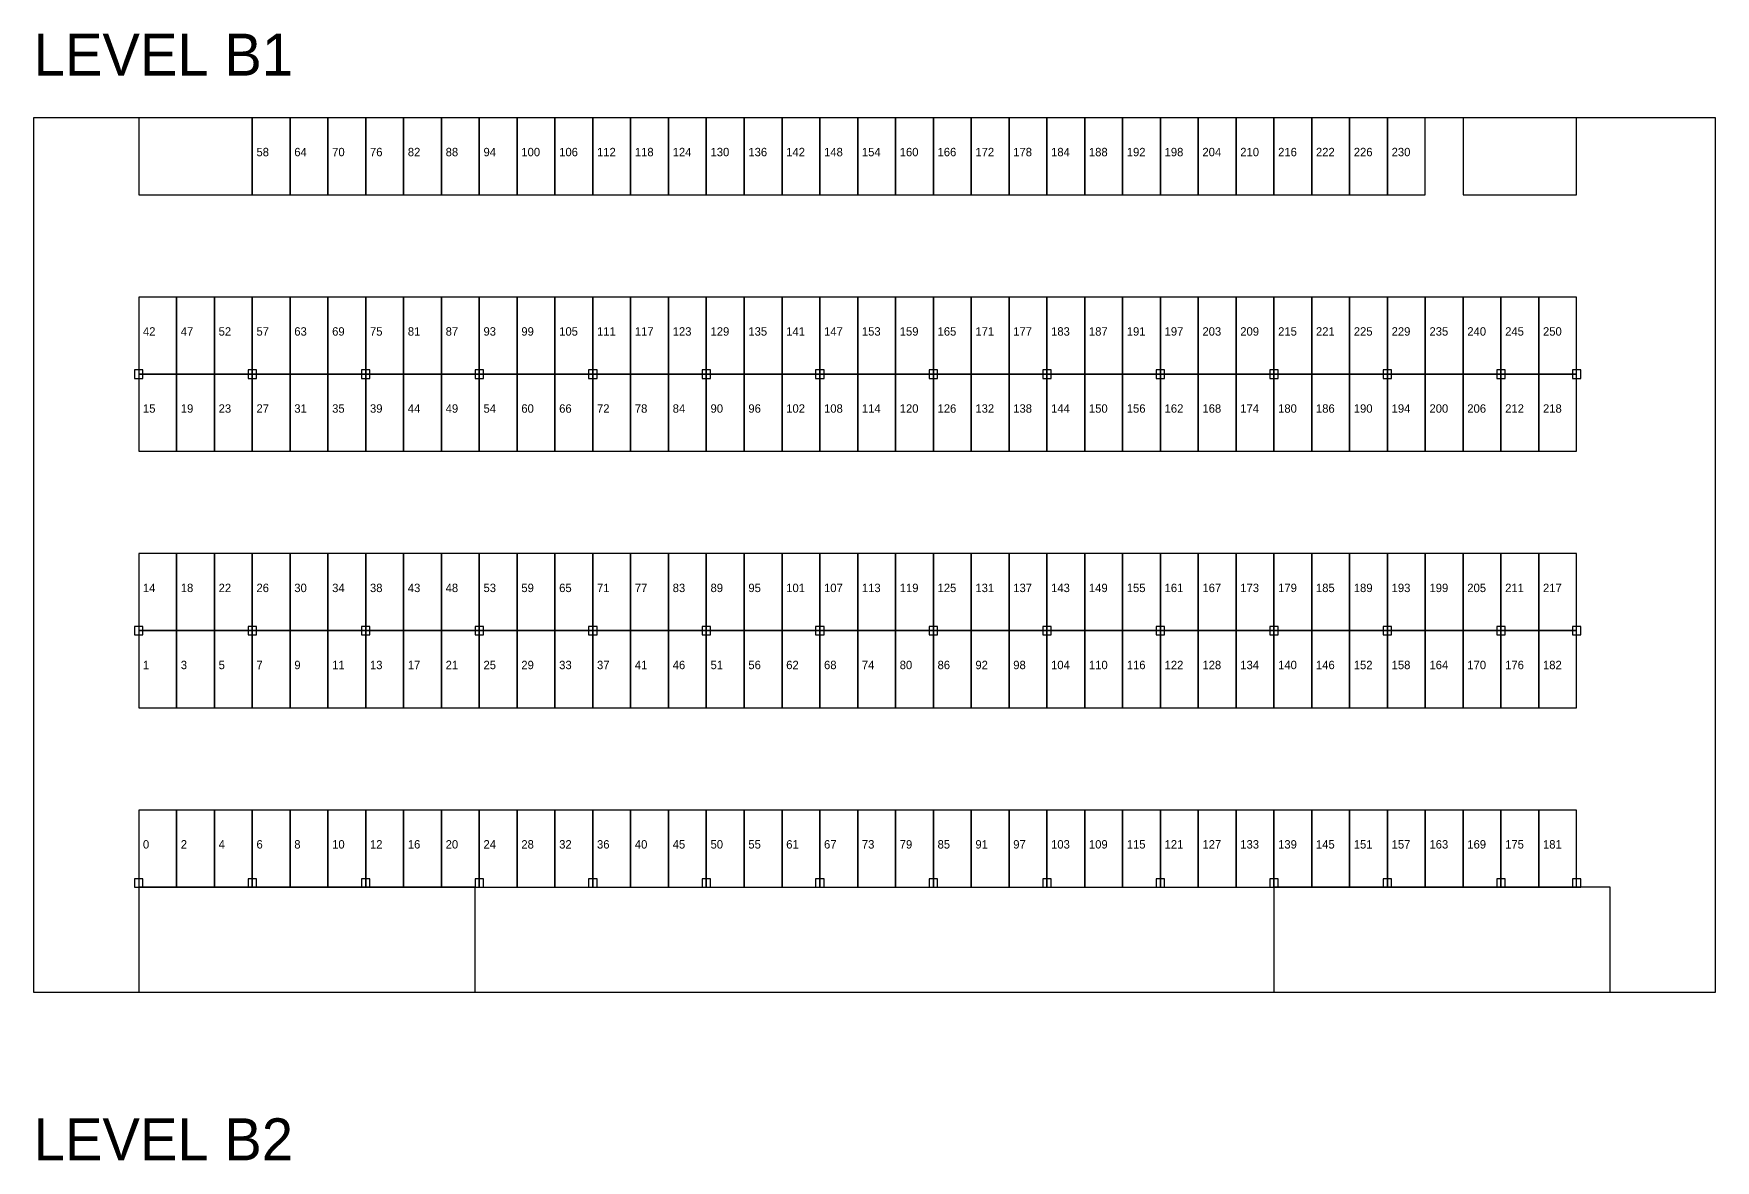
# Model space of a CAD drawing. Header units: metres. Extents: x 0 to 120, y -162 to 61.
# Drawn here: x 0 to 120, y -19.5 to 60.9 of the extents above; entities that cross this region are included whole.
import ezdxf

# ---------------------------------------------------------------- set-up
doc = ezdxf.new("R2010")
doc.units = ezdxf.units.M

msp = doc.modelspace()

# ---------------------------------------------------------------- linework, layer by layer
at = {"layer": 'COLUMNS'}
for p, q in [((7.8, 36.9), (7.2, 36.9)), ((7.2, 36.9), (7.2, 36.3)), ((7.2, 36.3), (7.8, 36.3)), ((7.8, 36.3), (7.8, 36.9)), ((15.9, 36.9), (15.3, 36.9)), ((15.3, 36.9), (15.3, 36.3)), ((15.3, 36.3), (15.9, 36.3)), ((15.9, 36.3), (15.9, 36.9)), ((24, 36.9), (23.4, 36.9)), ((23.4, 36.9), (23.4, 36.3)), ((23.4, 36.3), (24, 36.3)), ((24, 36.3), (24, 36.9)), ((32.1, 36.9), (31.5, 36.9)), ((31.5, 36.9), (31.5, 36.3)), ((31.5, 36.3), (32.1, 36.3)), ((32.1, 36.3), (32.1, 36.9)), ((40.2, 36.9), (39.6, 36.9)), ((39.6, 36.9), (39.6, 36.3)), ((39.6, 36.3), (40.2, 36.3)), ((40.2, 36.3), (40.2, 36.9)), ((48.3, 36.9), (47.7, 36.9)), ((47.7, 36.9), (47.7, 36.3)), ((47.7, 36.3), (48.3, 36.3)), ((48.3, 36.3), (48.3, 36.9)), ((56.4, 36.9), (55.8, 36.9)), ((55.8, 36.9), (55.8, 36.3)), ((55.8, 36.3), (56.4, 36.3)), ((56.4, 36.3), (56.4, 36.9)), ((64.5, 36.9), (63.9, 36.9)), ((63.9, 36.9), (63.9, 36.3)), ((63.9, 36.3), (64.5, 36.3)), ((64.5, 36.3), (64.5, 36.9)), ((72.6, 36.9), (72, 36.9)), ((72, 36.9), (72, 36.3)), ((72, 36.3), (72.6, 36.3)), ((72.6, 36.3), (72.6, 36.9)), ((80.7, 36.9), (80.1, 36.9)), ((80.1, 36.9), (80.1, 36.3)), ((80.1, 36.3), (80.7, 36.3)), ((80.7, 36.3), (80.7, 36.9)), ((88.8, 36.9), (88.2, 36.9)), ((88.2, 36.9), (88.2, 36.3)), ((88.2, 36.3), (88.8, 36.3)), ((88.8, 36.3), (88.8, 36.9)), ((96.9, 36.9), (96.3, 36.9)), ((96.3, 36.9), (96.3, 36.3)), ((96.3, 36.3), (96.9, 36.3)), ((96.9, 36.3), (96.9, 36.9)), ((105, 36.9), (104.4, 36.9)), ((104.4, 36.9), (104.4, 36.3)), ((104.4, 36.3), (105, 36.3)), ((105, 36.3), (105, 36.9)), ((110.4, 36.9), (109.8, 36.9)), ((109.8, 36.9), (109.8, 36.3)), ((109.8, 36.3), (110.4, 36.3)), ((110.4, 36.3), (110.4, 36.9)), ((7.8, 18.6), (7.2, 18.6)), ((7.2, 18.6), (7.2, 18)), ((7.2, 18), (7.8, 18)), ((7.8, 18), (7.8, 18.6)), ((15.9, 18.6), (15.3, 18.6)), ((15.3, 18.6), (15.3, 18)), ((15.3, 18), (15.9, 18)), ((15.9, 18), (15.9, 18.6)), ((24, 18.6), (23.4, 18.6)), ((23.4, 18.6), (23.4, 18)), ((23.4, 18), (24, 18)), ((24, 18), (24, 18.6)), ((32.1, 18.6), (31.5, 18.6)), ((31.5, 18.6), (31.5, 18)), ((31.5, 18), (32.1, 18)), ((32.1, 18), (32.1, 18.6)), ((40.2, 18.6), (39.6, 18.6)), ((39.6, 18.6), (39.6, 18)), ((39.6, 18), (40.2, 18)), ((40.2, 18), (40.2, 18.6)), ((48.3, 18.6), (47.7, 18.6)), ((47.7, 18.6), (47.7, 18)), ((47.7, 18), (48.3, 18)), ((48.3, 18), (48.3, 18.6)), ((56.4, 18.6), (55.8, 18.6)), ((55.8, 18.6), (55.8, 18)), ((55.8, 18), (56.4, 18)), ((56.4, 18), (56.4, 18.6)), ((64.5, 18.6), (63.9, 18.6)), ((63.9, 18.6), (63.9, 18)), ((63.9, 18), (64.5, 18)), ((64.5, 18), (64.5, 18.6)), ((72.6, 18.6), (72, 18.6)), ((72, 18.6), (72, 18)), ((72, 18), (72.6, 18)), ((72.6, 18), (72.6, 18.6)), ((80.7, 18.6), (80.1, 18.6)), ((80.1, 18.6), (80.1, 18)), ((80.1, 18), (80.7, 18)), ((80.7, 18), (80.7, 18.6)), ((88.8, 18.6), (88.2, 18.6)), ((88.2, 18.6), (88.2, 18)), ((88.2, 18), (88.8, 18)), ((88.8, 18), (88.8, 18.6)), ((96.9, 18.6), (96.3, 18.6)), ((96.3, 18.6), (96.3, 18)), ((96.3, 18), (96.9, 18)), ((96.9, 18), (96.9, 18.6)), ((105, 18.6), (104.4, 18.6)), ((104.4, 18.6), (104.4, 18)), ((104.4, 18), (105, 18)), ((105, 18), (105, 18.6)), ((110.4, 18.6), (109.8, 18.6)), ((109.8, 18.6), (109.8, 18)), ((109.8, 18), (110.4, 18)), ((110.4, 18), (110.4, 18.6)), ((7.8, 0.6), (7.2, 0.6)), ((7.2, 0.6), (7.2, 0)), ((7.2, 0), (7.8, 0)), ((7.8, 0), (7.8, 0.6)), ((15.9, 0.6), (15.3, 0.6)), ((15.3, 0.6), (15.3, 0)), ((15.3, 0), (15.9, 0)), ((15.9, 0), (15.9, 0.6)), ((24, 0.6), (23.4, 0.6)), ((23.4, 0.6), (23.4, 0)), ((23.4, 0), (24, 0)), ((24, 0), (24, 0.6)), ((32.1, 0.6), (31.5, 0.6)), ((31.5, 0.6), (31.5, 0)), ((31.5, 0), (32.1, 0)), ((32.1, 0), (32.1, 0.6)), ((40.2, 0.6), (39.6, 0.6)), ((39.6, 0.6), (39.6, 0)), ((39.6, 0), (40.2, 0)), ((40.2, 0), (40.2, 0.6)), ((48.3, 0.6), (47.7, 0.6)), ((47.7, 0.6), (47.7, 0)), ((47.7, 0), (48.3, 0)), ((48.3, 0), (48.3, 0.6)), ((56.4, 0.6), (55.8, 0.6)), ((55.8, 0.6), (55.8, 0)), ((55.8, 0), (56.4, 0)), ((56.4, 0), (56.4, 0.6)), ((64.5, 0.6), (63.9, 0.6)), ((63.9, 0.6), (63.9, 0)), ((63.9, 0), (64.5, 0)), ((64.5, 0), (64.5, 0.6)), ((72.6, 0.6), (72, 0.6)), ((72, 0.6), (72, 0)), ((72, 0), (72.6, 0)), ((72.6, 0), (72.6, 0.6)), ((80.7, 0.6), (80.1, 0.6)), ((80.1, 0.6), (80.1, 0)), ((80.1, 0), (80.7, 0)), ((80.7, 0), (80.7, 0.6)), ((88.8, 0.6), (88.2, 0.6)), ((88.2, 0.6), (88.2, 0)), ((88.2, 0), (88.8, 0)), ((88.8, 0), (88.8, 0.6)), ((96.9, 0.6), (96.3, 0.6)), ((96.3, 0.6), (96.3, 0)), ((96.3, 0), (96.9, 0)), ((96.9, 0), (96.9, 0.6)), ((105, 0.6), (104.4, 0.6)), ((104.4, 0.6), (104.4, 0)), ((104.4, 0), (105, 0)), ((105, 0), (105, 0.6)), ((110.4, 0.6), (109.8, 0.6)), ((109.8, 0.6), (109.8, 0)), ((109.8, 0), (110.4, 0)), ((110.4, 0), (110.4, 0.6))]:
    msp.add_line(p, q, dxfattribs=at)
at = {"layer": 'CORES'}
for p, q in [((15.6, 54.9), (7.5, 54.9)), ((7.5, 54.9), (7.5, 49.4)), ((15.6, 49.4), (15.6, 54.9)), ((110.1, 54.9), (102, 54.9)), ((102, 54.9), (102, 49.4)), ((110.1, 49.4), (110.1, 54.9)), ((7.5, 49.4), (15.6, 49.4)), ((102, 49.4), (110.1, 49.4))]:
    msp.add_line(p, q, dxfattribs=at)
at = {"layer": 'RAMPS'}
for p, q in [((31.5, 0), (7.5, 0)), ((7.5, 0), (7.5, -7.5)), ((31.5, -7.5), (31.5, 0)), ((112.5, 0), (88.5, 0)), ((88.5, 0), (88.5, -7.5)), ((112.5, -7.5), (112.5, 0)), ((7.5, -7.5), (31.5, -7.5)), ((88.5, -7.5), (112.5, -7.5))]:
    msp.add_line(p, q, dxfattribs=at)
at = {"layer": 'STALLS_ADA'}
for p, q in [((18.3, 54.9), (15.6, 54.9)), ((15.6, 54.9), (15.6, 49.4)), ((18.3, 49.4), (18.3, 54.9)), ((21, 54.9), (18.3, 54.9)), ((18.3, 54.9), (18.3, 49.4)), ((21, 49.4), (21, 54.9)), ((23.7, 54.9), (21, 54.9)), ((21, 54.9), (21, 49.4)), ((23.7, 49.4), (23.7, 54.9)), ((26.4, 54.9), (23.7, 54.9)), ((23.7, 54.9), (23.7, 49.4)), ((26.4, 49.4), (26.4, 54.9)), ((93.9, 54.9), (91.2, 54.9)), ((91.2, 54.9), (91.2, 49.4)), ((93.9, 49.4), (93.9, 54.9)), ((96.6, 54.9), (93.9, 54.9)), ((93.9, 54.9), (93.9, 49.4)), ((96.6, 49.4), (96.6, 54.9)), ((99.3, 54.9), (96.6, 54.9)), ((96.6, 54.9), (96.6, 49.4)), ((99.3, 49.4), (99.3, 54.9)), ((15.6, 49.4), (18.3, 49.4)), ((18.3, 49.4), (21, 49.4)), ((21, 49.4), (23.7, 49.4)), ((23.7, 49.4), (26.4, 49.4)), ((91.2, 49.4), (93.9, 49.4)), ((93.9, 49.4), (96.6, 49.4)), ((96.6, 49.4), (99.3, 49.4)), ((10.2, 42.1), (7.5, 42.1)), ((7.5, 42.1), (7.5, 36.6)), ((10.2, 36.6), (10.2, 42.1)), ((12.9, 42.1), (10.2, 42.1)), ((10.2, 42.1), (10.2, 36.6)), ((12.9, 36.6), (12.9, 42.1)), ((15.6, 42.1), (12.9, 42.1)), ((12.9, 42.1), (12.9, 36.6)), ((15.6, 36.6), (15.6, 42.1)), ((18.3, 42.1), (15.6, 42.1)), ((15.6, 42.1), (15.6, 36.6)), ((18.3, 36.6), (18.3, 42.1)), ((104.7, 42.1), (102, 42.1)), ((102, 42.1), (102, 36.6)), ((104.7, 36.6), (104.7, 42.1)), ((107.4, 42.1), (104.7, 42.1)), ((104.7, 42.1), (104.7, 36.6)), ((107.4, 36.6), (107.4, 42.1)), ((110.1, 42.1), (107.4, 42.1)), ((107.4, 42.1), (107.4, 36.6)), ((110.1, 36.6), (110.1, 42.1)), ((7.5, 36.6), (10.2, 36.6)), ((10.2, 36.6), (12.9, 36.6)), ((12.9, 36.6), (15.6, 36.6)), ((15.6, 36.6), (18.3, 36.6)), ((102, 36.6), (104.7, 36.6)), ((104.7, 36.6), (107.4, 36.6)), ((107.4, 36.6), (110.1, 36.6))]:
    msp.add_line(p, q, dxfattribs=at)
at = {"layer": 'STALLS_STAFF'}
for p, q in [((29.1, 54.9), (26.4, 54.9)), ((26.4, 54.9), (26.4, 49.4)), ((29.1, 49.4), (29.1, 54.9)), ((31.8, 54.9), (29.1, 54.9)), ((29.1, 54.9), (29.1, 49.4)), ((31.8, 49.4), (31.8, 54.9)), ((34.5, 54.9), (31.8, 54.9)), ((31.8, 54.9), (31.8, 49.4)), ((34.5, 49.4), (34.5, 54.9)), ((37.2, 54.9), (34.5, 54.9)), ((34.5, 54.9), (34.5, 49.4)), ((37.2, 49.4), (37.2, 54.9)), ((39.9, 54.9), (37.2, 54.9)), ((37.2, 54.9), (37.2, 49.4)), ((39.9, 49.4), (39.9, 54.9)), ((42.6, 54.9), (39.9, 54.9)), ((39.9, 54.9), (39.9, 49.4)), ((42.6, 49.4), (42.6, 54.9)), ((45.3, 54.9), (42.6, 54.9)), ((42.6, 54.9), (42.6, 49.4)), ((45.3, 49.4), (45.3, 54.9)), ((48, 54.9), (45.3, 54.9)), ((45.3, 54.9), (45.3, 49.4)), ((48, 49.4), (48, 54.9)), ((50.7, 54.9), (48, 54.9)), ((48, 54.9), (48, 49.4)), ((50.7, 49.4), (50.7, 54.9)), ((53.4, 54.9), (50.7, 54.9)), ((50.7, 54.9), (50.7, 49.4)), ((53.4, 49.4), (53.4, 54.9)), ((56.1, 54.9), (53.4, 54.9)), ((53.4, 54.9), (53.4, 49.4)), ((56.1, 49.4), (56.1, 54.9)), ((58.8, 54.9), (56.1, 54.9)), ((56.1, 54.9), (56.1, 49.4)), ((58.8, 49.4), (58.8, 54.9)), ((61.5, 54.9), (58.8, 54.9)), ((58.8, 54.9), (58.8, 49.4)), ((61.5, 49.4), (61.5, 54.9)), ((64.2, 54.9), (61.5, 54.9)), ((61.5, 54.9), (61.5, 49.4)), ((64.2, 49.4), (64.2, 54.9)), ((66.9, 54.9), (64.2, 54.9)), ((64.2, 54.9), (64.2, 49.4)), ((66.9, 49.4), (66.9, 54.9)), ((69.6, 54.9), (66.9, 54.9)), ((66.9, 54.9), (66.9, 49.4)), ((69.6, 49.4), (69.6, 54.9)), ((72.3, 54.9), (69.6, 54.9)), ((69.6, 54.9), (69.6, 49.4)), ((72.3, 49.4), (72.3, 54.9)), ((75, 54.9), (72.3, 54.9)), ((72.3, 54.9), (72.3, 49.4)), ((75, 49.4), (75, 54.9)), ((77.7, 54.9), (75, 54.9)), ((75, 54.9), (75, 49.4)), ((77.7, 49.4), (77.7, 54.9)), ((80.4, 54.9), (77.7, 54.9)), ((77.7, 54.9), (77.7, 49.4)), ((80.4, 49.4), (80.4, 54.9)), ((83.1, 54.9), (80.4, 54.9)), ((80.4, 54.9), (80.4, 49.4)), ((83.1, 49.4), (83.1, 54.9)), ((85.8, 54.9), (83.1, 54.9)), ((83.1, 54.9), (83.1, 49.4)), ((85.8, 49.4), (85.8, 54.9)), ((88.5, 54.9), (85.8, 54.9)), ((85.8, 54.9), (85.8, 49.4)), ((88.5, 49.4), (88.5, 54.9)), ((91.2, 54.9), (88.5, 54.9)), ((88.5, 54.9), (88.5, 49.4)), ((91.2, 49.4), (91.2, 54.9)), ((26.4, 49.4), (29.1, 49.4)), ((29.1, 49.4), (31.8, 49.4)), ((31.8, 49.4), (34.5, 49.4)), ((34.5, 49.4), (37.2, 49.4)), ((37.2, 49.4), (39.9, 49.4)), ((39.9, 49.4), (42.6, 49.4)), ((42.6, 49.4), (45.3, 49.4)), ((45.3, 49.4), (48, 49.4)), ((48, 49.4), (50.7, 49.4)), ((50.7, 49.4), (53.4, 49.4)), ((53.4, 49.4), (56.1, 49.4)), ((56.1, 49.4), (58.8, 49.4)), ((58.8, 49.4), (61.5, 49.4)), ((61.5, 49.4), (64.2, 49.4)), ((64.2, 49.4), (66.9, 49.4)), ((66.9, 49.4), (69.6, 49.4)), ((69.6, 49.4), (72.3, 49.4)), ((72.3, 49.4), (75, 49.4)), ((75, 49.4), (77.7, 49.4)), ((77.7, 49.4), (80.4, 49.4)), ((80.4, 49.4), (83.1, 49.4)), ((83.1, 49.4), (85.8, 49.4)), ((85.8, 49.4), (88.5, 49.4)), ((88.5, 49.4), (91.2, 49.4)), ((21, 42.1), (18.3, 42.1)), ((18.3, 42.1), (18.3, 36.6)), ((21, 36.6), (21, 42.1)), ((23.7, 42.1), (21, 42.1)), ((21, 42.1), (21, 36.6)), ((23.7, 36.6), (23.7, 42.1)), ((26.4, 42.1), (23.7, 42.1)), ((23.7, 42.1), (23.7, 36.6)), ((26.4, 36.6), (26.4, 42.1)), ((29.1, 42.1), (26.4, 42.1)), ((26.4, 42.1), (26.4, 36.6)), ((29.1, 36.6), (29.1, 42.1)), ((31.8, 42.1), (29.1, 42.1)), ((29.1, 42.1), (29.1, 36.6)), ((31.8, 36.6), (31.8, 42.1)), ((34.5, 42.1), (31.8, 42.1)), ((31.8, 42.1), (31.8, 36.6)), ((34.5, 36.6), (34.5, 42.1)), ((37.2, 42.1), (34.5, 42.1)), ((34.5, 42.1), (34.5, 36.6)), ((37.2, 36.6), (37.2, 42.1)), ((39.9, 42.1), (37.2, 42.1)), ((37.2, 42.1), (37.2, 36.6)), ((39.9, 36.6), (39.9, 42.1)), ((42.6, 42.1), (39.9, 42.1)), ((39.9, 42.1), (39.9, 36.6)), ((42.6, 36.6), (42.6, 42.1)), ((45.3, 42.1), (42.6, 42.1)), ((42.6, 42.1), (42.6, 36.6)), ((45.3, 36.6), (45.3, 42.1)), ((48, 42.1), (45.3, 42.1)), ((45.3, 42.1), (45.3, 36.6)), ((48, 36.6), (48, 42.1)), ((50.7, 42.1), (48, 42.1)), ((48, 42.1), (48, 36.6)), ((50.7, 36.6), (50.7, 42.1)), ((53.4, 42.1), (50.7, 42.1)), ((50.7, 42.1), (50.7, 36.6)), ((53.4, 36.6), (53.4, 42.1)), ((56.1, 42.1), (53.4, 42.1)), ((53.4, 42.1), (53.4, 36.6)), ((56.1, 36.6), (56.1, 42.1)), ((58.8, 42.1), (56.1, 42.1)), ((56.1, 42.1), (56.1, 36.6)), ((58.8, 36.6), (58.8, 42.1)), ((61.5, 42.1), (58.8, 42.1)), ((58.8, 42.1), (58.8, 36.6)), ((61.5, 36.6), (61.5, 42.1)), ((64.2, 42.1), (61.5, 42.1)), ((61.5, 42.1), (61.5, 36.6)), ((64.2, 36.6), (64.2, 42.1)), ((66.9, 42.1), (64.2, 42.1)), ((64.2, 42.1), (64.2, 36.6)), ((66.9, 36.6), (66.9, 42.1)), ((69.6, 42.1), (66.9, 42.1)), ((66.9, 42.1), (66.9, 36.6)), ((69.6, 36.6), (69.6, 42.1)), ((72.3, 42.1), (69.6, 42.1)), ((69.6, 42.1), (69.6, 36.6)), ((72.3, 36.6), (72.3, 42.1)), ((75, 42.1), (72.3, 42.1)), ((72.3, 42.1), (72.3, 36.6)), ((75, 36.6), (75, 42.1)), ((77.7, 42.1), (75, 42.1)), ((75, 42.1), (75, 36.6)), ((77.7, 36.6), (77.7, 42.1)), ((80.4, 42.1), (77.7, 42.1)), ((77.7, 42.1), (77.7, 36.6)), ((80.4, 36.6), (80.4, 42.1)), ((83.1, 42.1), (80.4, 42.1)), ((80.4, 42.1), (80.4, 36.6)), ((83.1, 36.6), (83.1, 42.1)), ((85.8, 42.1), (83.1, 42.1)), ((83.1, 42.1), (83.1, 36.6)), ((85.8, 36.6), (85.8, 42.1)), ((88.5, 42.1), (85.8, 42.1)), ((85.8, 42.1), (85.8, 36.6)), ((88.5, 36.6), (88.5, 42.1)), ((91.2, 42.1), (88.5, 42.1)), ((88.5, 42.1), (88.5, 36.6)), ((91.2, 36.6), (91.2, 42.1)), ((93.9, 42.1), (91.2, 42.1)), ((91.2, 42.1), (91.2, 36.6)), ((93.9, 36.6), (93.9, 42.1)), ((96.6, 42.1), (93.9, 42.1)), ((93.9, 42.1), (93.9, 36.6)), ((96.6, 36.6), (96.6, 42.1)), ((99.3, 42.1), (96.6, 42.1)), ((96.6, 42.1), (96.6, 36.6)), ((99.3, 36.6), (99.3, 42.1)), ((102, 42.1), (99.3, 42.1)), ((99.3, 42.1), (99.3, 36.6)), ((102, 36.6), (102, 42.1)), ((18.3, 36.6), (21, 36.6)), ((21, 36.6), (23.7, 36.6)), ((23.7, 36.6), (26.4, 36.6)), ((29.1, 36.6), (26.4, 36.6)), ((26.4, 36.6), (26.4, 31.1)), ((26.4, 36.6), (29.1, 36.6)), ((29.1, 31.1), (29.1, 36.6)), ((31.8, 36.6), (29.1, 36.6)), ((29.1, 36.6), (29.1, 31.1)), ((29.1, 36.6), (31.8, 36.6)), ((31.8, 31.1), (31.8, 36.6)), ((34.5, 36.6), (31.8, 36.6)), ((31.8, 36.6), (31.8, 31.1)), ((31.8, 36.6), (34.5, 36.6)), ((34.5, 31.1), (34.5, 36.6)), ((37.2, 36.6), (34.5, 36.6)), ((34.5, 36.6), (34.5, 31.1)), ((34.5, 36.6), (37.2, 36.6)), ((37.2, 31.1), (37.2, 36.6)), ((39.9, 36.6), (37.2, 36.6)), ((37.2, 36.6), (37.2, 31.1)), ((37.2, 36.6), (39.9, 36.6)), ((39.9, 31.1), (39.9, 36.6)), ((42.6, 36.6), (39.9, 36.6)), ((39.9, 36.6), (39.9, 31.1)), ((39.9, 36.6), (42.6, 36.6)), ((42.6, 31.1), (42.6, 36.6)), ((45.3, 36.6), (42.6, 36.6)), ((42.6, 36.6), (42.6, 31.1)), ((42.6, 36.6), (45.3, 36.6)), ((45.3, 31.1), (45.3, 36.6)), ((48, 36.6), (45.3, 36.6)), ((45.3, 36.6), (45.3, 31.1)), ((45.3, 36.6), (48, 36.6)), ((48, 31.1), (48, 36.6)), ((50.7, 36.6), (48, 36.6)), ((48, 36.6), (48, 31.1)), ((48, 36.6), (50.7, 36.6)), ((50.7, 31.1), (50.7, 36.6)), ((53.4, 36.6), (50.7, 36.6)), ((50.7, 36.6), (50.7, 31.1)), ((50.7, 36.6), (53.4, 36.6)), ((53.4, 31.1), (53.4, 36.6)), ((56.1, 36.6), (53.4, 36.6)), ((53.4, 36.6), (53.4, 31.1)), ((53.4, 36.6), (56.1, 36.6)), ((56.1, 31.1), (56.1, 36.6)), ((58.8, 36.6), (56.1, 36.6)), ((56.1, 36.6), (56.1, 31.1)), ((56.1, 36.6), (58.8, 36.6)), ((58.8, 31.1), (58.8, 36.6)), ((61.5, 36.6), (58.8, 36.6)), ((58.8, 36.6), (58.8, 31.1)), ((58.8, 36.6), (61.5, 36.6)), ((61.5, 31.1), (61.5, 36.6)), ((64.2, 36.6), (61.5, 36.6)), ((61.5, 36.6), (61.5, 31.1)), ((61.5, 36.6), (64.2, 36.6)), ((64.2, 31.1), (64.2, 36.6)), ((66.9, 36.6), (64.2, 36.6)), ((64.2, 36.6), (64.2, 31.1)), ((64.2, 36.6), (66.9, 36.6)), ((66.9, 31.1), (66.9, 36.6)), ((69.6, 36.6), (66.9, 36.6)), ((66.9, 36.6), (66.9, 31.1)), ((66.9, 36.6), (69.6, 36.6)), ((69.6, 31.1), (69.6, 36.6)), ((72.3, 36.6), (69.6, 36.6)), ((69.6, 36.6), (69.6, 31.1)), ((69.6, 36.6), (72.3, 36.6)), ((72.3, 31.1), (72.3, 36.6)), ((75, 36.6), (72.3, 36.6)), ((72.3, 36.6), (72.3, 31.1)), ((72.3, 36.6), (75, 36.6)), ((75, 31.1), (75, 36.6)), ((77.7, 36.6), (75, 36.6)), ((75, 36.6), (75, 31.1)), ((75, 36.6), (77.7, 36.6)), ((77.7, 31.1), (77.7, 36.6)), ((80.4, 36.6), (77.7, 36.6)), ((77.7, 36.6), (77.7, 31.1)), ((77.7, 36.6), (80.4, 36.6)), ((80.4, 31.1), (80.4, 36.6)), ((83.1, 36.6), (80.4, 36.6)), ((80.4, 36.6), (80.4, 31.1)), ((80.4, 36.6), (83.1, 36.6)), ((83.1, 31.1), (83.1, 36.6)), ((85.8, 36.6), (83.1, 36.6)), ((83.1, 36.6), (83.1, 31.1)), ((83.1, 36.6), (85.8, 36.6)), ((85.8, 31.1), (85.8, 36.6)), ((88.5, 36.6), (85.8, 36.6)), ((85.8, 36.6), (85.8, 31.1)), ((85.8, 36.6), (88.5, 36.6)), ((88.5, 31.1), (88.5, 36.6)), ((91.2, 36.6), (88.5, 36.6)), ((88.5, 36.6), (88.5, 31.1)), ((88.5, 36.6), (91.2, 36.6)), ((91.2, 31.1), (91.2, 36.6)), ((93.9, 36.6), (91.2, 36.6)), ((91.2, 36.6), (91.2, 31.1)), ((91.2, 36.6), (93.9, 36.6)), ((93.9, 31.1), (93.9, 36.6)), ((96.6, 36.6), (93.9, 36.6)), ((93.9, 36.6), (93.9, 31.1)), ((93.9, 36.6), (96.6, 36.6)), ((96.6, 31.1), (96.6, 36.6)), ((99.3, 36.6), (96.6, 36.6)), ((96.6, 36.6), (96.6, 31.1)), ((96.6, 36.6), (99.3, 36.6)), ((99.3, 31.1), (99.3, 36.6)), ((102, 36.6), (99.3, 36.6)), ((99.3, 36.6), (99.3, 31.1)), ((99.3, 36.6), (102, 36.6)), ((102, 31.1), (102, 36.6)), ((104.7, 36.6), (102, 36.6)), ((102, 36.6), (102, 31.1)), ((104.7, 31.1), (104.7, 36.6)), ((107.4, 36.6), (104.7, 36.6)), ((104.7, 36.6), (104.7, 31.1)), ((107.4, 31.1), (107.4, 36.6)), ((110.1, 36.6), (107.4, 36.6)), ((107.4, 36.6), (107.4, 31.1)), ((110.1, 31.1), (110.1, 36.6)), ((26.4, 31.1), (29.1, 31.1)), ((29.1, 31.1), (31.8, 31.1)), ((31.8, 31.1), (34.5, 31.1)), ((34.5, 31.1), (37.2, 31.1)), ((37.2, 31.1), (39.9, 31.1)), ((39.9, 31.1), (42.6, 31.1)), ((42.6, 31.1), (45.3, 31.1)), ((45.3, 31.1), (48, 31.1)), ((48, 31.1), (50.7, 31.1)), ((50.7, 31.1), (53.4, 31.1)), ((53.4, 31.1), (56.1, 31.1)), ((56.1, 31.1), (58.8, 31.1)), ((58.8, 31.1), (61.5, 31.1)), ((61.5, 31.1), (64.2, 31.1)), ((64.2, 31.1), (66.9, 31.1)), ((66.9, 31.1), (69.6, 31.1)), ((69.6, 31.1), (72.3, 31.1)), ((72.3, 31.1), (75, 31.1)), ((75, 31.1), (77.7, 31.1)), ((77.7, 31.1), (80.4, 31.1)), ((80.4, 31.1), (83.1, 31.1)), ((83.1, 31.1), (85.8, 31.1)), ((85.8, 31.1), (88.5, 31.1)), ((88.5, 31.1), (91.2, 31.1)), ((91.2, 31.1), (93.9, 31.1)), ((93.9, 31.1), (96.6, 31.1)), ((96.6, 31.1), (99.3, 31.1)), ((99.3, 31.1), (102, 31.1)), ((102, 31.1), (104.7, 31.1)), ((104.7, 31.1), (107.4, 31.1)), ((107.4, 31.1), (110.1, 31.1)), ((29.1, 23.8), (26.4, 23.8)), ((26.4, 23.8), (26.4, 18.3)), ((29.1, 18.3), (29.1, 23.8)), ((31.8, 23.8), (29.1, 23.8)), ((29.1, 23.8), (29.1, 18.3)), ((31.8, 18.3), (31.8, 23.8)), ((34.5, 23.8), (31.8, 23.8)), ((31.8, 23.8), (31.8, 18.3)), ((34.5, 18.3), (34.5, 23.8)), ((37.2, 23.8), (34.5, 23.8)), ((34.5, 23.8), (34.5, 18.3)), ((37.2, 18.3), (37.2, 23.8)), ((39.9, 23.8), (37.2, 23.8)), ((37.2, 23.8), (37.2, 18.3)), ((39.9, 18.3), (39.9, 23.8)), ((42.6, 23.8), (39.9, 23.8)), ((39.9, 23.8), (39.9, 18.3)), ((42.6, 18.3), (42.6, 23.8)), ((45.3, 23.8), (42.6, 23.8)), ((42.6, 23.8), (42.6, 18.3)), ((45.3, 18.3), (45.3, 23.8)), ((48, 23.8), (45.3, 23.8)), ((45.3, 23.8), (45.3, 18.3)), ((48, 18.3), (48, 23.8)), ((50.7, 23.8), (48, 23.8)), ((48, 23.8), (48, 18.3)), ((50.7, 18.3), (50.7, 23.8)), ((53.4, 23.8), (50.7, 23.8)), ((50.7, 23.8), (50.7, 18.3)), ((53.4, 18.3), (53.4, 23.8)), ((56.1, 23.8), (53.4, 23.8)), ((53.4, 23.8), (53.4, 18.3)), ((56.1, 18.3), (56.1, 23.8)), ((58.8, 23.8), (56.1, 23.8)), ((56.1, 23.8), (56.1, 18.3)), ((58.8, 18.3), (58.8, 23.8)), ((61.5, 23.8), (58.8, 23.8)), ((58.8, 23.8), (58.8, 18.3)), ((61.5, 18.3), (61.5, 23.8)), ((64.2, 23.8), (61.5, 23.8)), ((61.5, 23.8), (61.5, 18.3)), ((64.2, 18.3), (64.2, 23.8)), ((66.9, 23.8), (64.2, 23.8)), ((64.2, 23.8), (64.2, 18.3)), ((66.9, 18.3), (66.9, 23.8)), ((69.6, 23.8), (66.9, 23.8)), ((66.9, 23.8), (66.9, 18.3)), ((69.6, 18.3), (69.6, 23.8)), ((72.3, 23.8), (69.6, 23.8)), ((69.6, 23.8), (69.6, 18.3)), ((72.3, 18.3), (72.3, 23.8)), ((75, 23.8), (72.3, 23.8)), ((72.3, 23.8), (72.3, 18.3)), ((75, 18.3), (75, 23.8)), ((77.7, 23.8), (75, 23.8)), ((75, 23.8), (75, 18.3)), ((77.7, 18.3), (77.7, 23.8)), ((80.4, 23.8), (77.7, 23.8)), ((77.7, 23.8), (77.7, 18.3)), ((80.4, 18.3), (80.4, 23.8)), ((83.1, 23.8), (80.4, 23.8)), ((80.4, 23.8), (80.4, 18.3)), ((83.1, 18.3), (83.1, 23.8)), ((85.8, 23.8), (83.1, 23.8)), ((83.1, 23.8), (83.1, 18.3)), ((85.8, 18.3), (85.8, 23.8)), ((88.5, 23.8), (85.8, 23.8)), ((85.8, 23.8), (85.8, 18.3)), ((88.5, 18.3), (88.5, 23.8)), ((91.2, 23.8), (88.5, 23.8)), ((88.5, 23.8), (88.5, 18.3)), ((91.2, 18.3), (91.2, 23.8)), ((93.9, 23.8), (91.2, 23.8)), ((91.2, 23.8), (91.2, 18.3)), ((93.9, 18.3), (93.9, 23.8)), ((96.6, 23.8), (93.9, 23.8)), ((93.9, 23.8), (93.9, 18.3)), ((96.6, 18.3), (96.6, 23.8)), ((99.3, 23.8), (96.6, 23.8)), ((96.6, 23.8), (96.6, 18.3)), ((99.3, 18.3), (99.3, 23.8)), ((102, 23.8), (99.3, 23.8)), ((99.3, 23.8), (99.3, 18.3)), ((102, 18.3), (102, 23.8)), ((104.7, 23.8), (102, 23.8)), ((102, 23.8), (102, 18.3)), ((104.7, 18.3), (104.7, 23.8)), ((107.4, 23.8), (104.7, 23.8)), ((104.7, 23.8), (104.7, 18.3)), ((107.4, 18.3), (107.4, 23.8)), ((110.1, 23.8), (107.4, 23.8)), ((107.4, 23.8), (107.4, 18.3)), ((110.1, 18.3), (110.1, 23.8)), ((26.4, 18.3), (29.1, 18.3)), ((29.1, 18.3), (31.8, 18.3)), ((31.8, 18.3), (34.5, 18.3)), ((34.5, 18.3), (37.2, 18.3)), ((37.2, 18.3), (39.9, 18.3)), ((39.9, 18.3), (42.6, 18.3)), ((45.3, 18.3), (42.6, 18.3)), ((42.6, 18.3), (42.6, 12.8)), ((42.6, 18.3), (45.3, 18.3)), ((45.3, 12.8), (45.3, 18.3)), ((48, 18.3), (45.3, 18.3)), ((45.3, 18.3), (45.3, 12.8)), ((45.3, 18.3), (48, 18.3)), ((48, 12.8), (48, 18.3)), ((50.7, 18.3), (48, 18.3)), ((48, 18.3), (48, 12.8)), ((48, 18.3), (50.7, 18.3)), ((50.7, 12.8), (50.7, 18.3)), ((53.4, 18.3), (50.7, 18.3)), ((50.7, 18.3), (50.7, 12.8)), ((50.7, 18.3), (53.4, 18.3)), ((53.4, 12.8), (53.4, 18.3)), ((56.1, 18.3), (53.4, 18.3)), ((53.4, 18.3), (53.4, 12.8)), ((53.4, 18.3), (56.1, 18.3)), ((56.1, 12.8), (56.1, 18.3)), ((58.8, 18.3), (56.1, 18.3)), ((56.1, 18.3), (56.1, 12.8)), ((56.1, 18.3), (58.8, 18.3)), ((58.8, 12.8), (58.8, 18.3)), ((61.5, 18.3), (58.8, 18.3)), ((58.8, 18.3), (58.8, 12.8)), ((58.8, 18.3), (61.5, 18.3)), ((61.5, 12.8), (61.5, 18.3)), ((64.2, 18.3), (61.5, 18.3)), ((61.5, 18.3), (61.5, 12.8)), ((61.5, 18.3), (64.2, 18.3)), ((64.2, 12.8), (64.2, 18.3)), ((66.9, 18.3), (64.2, 18.3)), ((64.2, 18.3), (64.2, 12.8)), ((64.2, 18.3), (66.9, 18.3)), ((66.9, 12.8), (66.9, 18.3)), ((69.6, 18.3), (66.9, 18.3)), ((66.9, 18.3), (66.9, 12.8)), ((66.9, 18.3), (69.6, 18.3)), ((69.6, 12.8), (69.6, 18.3)), ((72.3, 18.3), (69.6, 18.3)), ((69.6, 18.3), (69.6, 12.8)), ((69.6, 18.3), (72.3, 18.3)), ((72.3, 12.8), (72.3, 18.3)), ((75, 18.3), (72.3, 18.3)), ((72.3, 18.3), (72.3, 12.8)), ((72.3, 18.3), (75, 18.3)), ((75, 12.8), (75, 18.3)), ((77.7, 18.3), (75, 18.3)), ((75, 18.3), (75, 12.8)), ((75, 18.3), (77.7, 18.3)), ((77.7, 12.8), (77.7, 18.3)), ((80.4, 18.3), (77.7, 18.3)), ((77.7, 18.3), (77.7, 12.8)), ((77.7, 18.3), (80.4, 18.3)), ((80.4, 12.8), (80.4, 18.3)), ((83.1, 18.3), (80.4, 18.3)), ((80.4, 18.3), (80.4, 12.8)), ((80.4, 18.3), (83.1, 18.3)), ((83.1, 12.8), (83.1, 18.3)), ((85.8, 18.3), (83.1, 18.3)), ((83.1, 18.3), (83.1, 12.8)), ((83.1, 18.3), (85.8, 18.3)), ((85.8, 12.8), (85.8, 18.3)), ((88.5, 18.3), (85.8, 18.3)), ((85.8, 18.3), (85.8, 12.8)), ((85.8, 18.3), (88.5, 18.3)), ((88.5, 12.8), (88.5, 18.3)), ((91.2, 18.3), (88.5, 18.3)), ((88.5, 18.3), (88.5, 12.8)), ((88.5, 18.3), (91.2, 18.3)), ((91.2, 12.8), (91.2, 18.3)), ((93.9, 18.3), (91.2, 18.3)), ((91.2, 18.3), (91.2, 12.8)), ((91.2, 18.3), (93.9, 18.3)), ((93.9, 12.8), (93.9, 18.3)), ((96.6, 18.3), (93.9, 18.3)), ((93.9, 18.3), (93.9, 12.8)), ((93.9, 18.3), (96.6, 18.3)), ((96.6, 12.8), (96.6, 18.3)), ((99.3, 18.3), (96.6, 18.3)), ((96.6, 18.3), (96.6, 12.8)), ((96.6, 18.3), (99.3, 18.3)), ((99.3, 12.8), (99.3, 18.3)), ((102, 18.3), (99.3, 18.3)), ((99.3, 18.3), (99.3, 12.8)), ((99.3, 18.3), (102, 18.3)), ((102, 12.8), (102, 18.3)), ((104.7, 18.3), (102, 18.3)), ((102, 18.3), (102, 12.8)), ((102, 18.3), (104.7, 18.3)), ((104.7, 12.8), (104.7, 18.3)), ((107.4, 18.3), (104.7, 18.3)), ((104.7, 18.3), (104.7, 12.8)), ((104.7, 18.3), (107.4, 18.3)), ((107.4, 12.8), (107.4, 18.3)), ((110.1, 18.3), (107.4, 18.3)), ((107.4, 18.3), (107.4, 12.8)), ((107.4, 18.3), (110.1, 18.3)), ((110.1, 12.8), (110.1, 18.3)), ((42.6, 12.8), (45.3, 12.8)), ((45.3, 12.8), (48, 12.8)), ((48, 12.8), (50.7, 12.8)), ((50.7, 12.8), (53.4, 12.8)), ((53.4, 12.8), (56.1, 12.8)), ((56.1, 12.8), (58.8, 12.8)), ((58.8, 12.8), (61.5, 12.8)), ((61.5, 12.8), (64.2, 12.8)), ((64.2, 12.8), (66.9, 12.8)), ((66.9, 12.8), (69.6, 12.8)), ((69.6, 12.8), (72.3, 12.8)), ((72.3, 12.8), (75, 12.8)), ((75, 12.8), (77.7, 12.8)), ((77.7, 12.8), (80.4, 12.8)), ((80.4, 12.8), (83.1, 12.8)), ((83.1, 12.8), (85.8, 12.8)), ((85.8, 12.8), (88.5, 12.8)), ((88.5, 12.8), (91.2, 12.8)), ((91.2, 12.8), (93.9, 12.8)), ((93.9, 12.8), (96.6, 12.8)), ((96.6, 12.8), (99.3, 12.8)), ((99.3, 12.8), (102, 12.8)), ((102, 12.8), (104.7, 12.8)), ((104.7, 12.8), (107.4, 12.8)), ((107.4, 12.8), (110.1, 12.8)), ((45.3, 5.5), (42.6, 5.5)), ((42.6, 5.5), (42.6, 0)), ((45.3, 0), (45.3, 5.5)), ((48, 5.5), (45.3, 5.5)), ((45.3, 5.5), (45.3, 0)), ((48, 0), (48, 5.5)), ((50.7, 5.5), (48, 5.5)), ((48, 5.5), (48, 0)), ((50.7, 0), (50.7, 5.5)), ((53.4, 5.5), (50.7, 5.5)), ((50.7, 5.5), (50.7, 0)), ((53.4, 0), (53.4, 5.5)), ((56.1, 5.5), (53.4, 5.5)), ((53.4, 5.5), (53.4, 0)), ((56.1, 0), (56.1, 5.5)), ((58.8, 5.5), (56.1, 5.5)), ((56.1, 5.5), (56.1, 0)), ((58.8, 0), (58.8, 5.5)), ((61.5, 5.5), (58.8, 5.5)), ((58.8, 5.5), (58.8, 0)), ((61.5, 0), (61.5, 5.5)), ((64.2, 5.5), (61.5, 5.5)), ((61.5, 5.5), (61.5, 0)), ((64.2, 0), (64.2, 5.5)), ((66.9, 5.5), (64.2, 5.5)), ((64.2, 5.5), (64.2, 0)), ((66.9, 0), (66.9, 5.5)), ((69.6, 5.5), (66.9, 5.5)), ((66.9, 5.5), (66.9, 0)), ((69.6, 0), (69.6, 5.5)), ((72.3, 5.5), (69.6, 5.5)), ((69.6, 5.5), (69.6, 0)), ((72.3, 0), (72.3, 5.5)), ((75, 5.5), (72.3, 5.5)), ((72.3, 5.5), (72.3, 0)), ((75, 0), (75, 5.5)), ((77.7, 5.5), (75, 5.5)), ((75, 5.5), (75, 0)), ((77.7, 0), (77.7, 5.5)), ((80.4, 5.5), (77.7, 5.5)), ((77.7, 5.5), (77.7, 0)), ((80.4, 0), (80.4, 5.5)), ((83.1, 5.5), (80.4, 5.5)), ((80.4, 5.5), (80.4, 0)), ((83.1, 0), (83.1, 5.5)), ((85.8, 5.5), (83.1, 5.5)), ((83.1, 5.5), (83.1, 0)), ((85.8, 0), (85.8, 5.5)), ((88.5, 5.5), (85.8, 5.5)), ((85.8, 5.5), (85.8, 0)), ((88.5, 0), (88.5, 5.5)), ((91.2, 5.5), (88.5, 5.5)), ((88.5, 5.5), (88.5, 0)), ((91.2, 0), (91.2, 5.5)), ((93.9, 5.5), (91.2, 5.5)), ((91.2, 5.5), (91.2, 0)), ((93.9, 0), (93.9, 5.5)), ((96.6, 5.5), (93.9, 5.5)), ((93.9, 5.5), (93.9, 0)), ((96.6, 0), (96.6, 5.5)), ((99.3, 5.5), (96.6, 5.5)), ((96.6, 5.5), (96.6, 0)), ((99.3, 0), (99.3, 5.5)), ((102, 5.5), (99.3, 5.5)), ((99.3, 5.5), (99.3, 0)), ((102, 0), (102, 5.5)), ((104.7, 5.5), (102, 5.5)), ((102, 5.5), (102, 0)), ((104.7, 0), (104.7, 5.5)), ((107.4, 5.5), (104.7, 5.5)), ((104.7, 5.5), (104.7, 0)), ((107.4, 0), (107.4, 5.5)), ((110.1, 5.5), (107.4, 5.5)), ((107.4, 5.5), (107.4, 0)), ((110.1, 0), (110.1, 5.5)), ((42.6, 0), (45.3, 0)), ((45.3, 0), (48, 0)), ((48, 0), (50.7, 0)), ((50.7, 0), (53.4, 0)), ((53.4, 0), (56.1, 0)), ((56.1, 0), (58.8, 0)), ((58.8, 0), (61.5, 0)), ((61.5, 0), (64.2, 0)), ((64.2, 0), (66.9, 0)), ((66.9, 0), (69.6, 0)), ((69.6, 0), (72.3, 0)), ((72.3, 0), (75, 0)), ((75, 0), (77.7, 0)), ((77.7, 0), (80.4, 0)), ((80.4, 0), (83.1, 0)), ((83.1, 0), (85.8, 0)), ((85.8, 0), (88.5, 0)), ((88.5, 0), (91.2, 0)), ((91.2, 0), (93.9, 0)), ((93.9, 0), (96.6, 0)), ((96.6, 0), (99.3, 0)), ((99.3, 0), (102, 0)), ((102, 0), (104.7, 0)), ((104.7, 0), (107.4, 0)), ((107.4, 0), (110.1, 0))]:
    msp.add_line(p, q, dxfattribs=at)
at = {"layer": 'STALLS_VISITOR'}
for p, q in [((10.2, 36.6), (7.5, 36.6)), ((7.5, 36.6), (7.5, 31.1)), ((10.2, 31.1), (10.2, 36.6)), ((12.9, 36.6), (10.2, 36.6)), ((10.2, 36.6), (10.2, 31.1)), ((12.9, 31.1), (12.9, 36.6)), ((15.6, 36.6), (12.9, 36.6)), ((12.9, 36.6), (12.9, 31.1)), ((15.6, 31.1), (15.6, 36.6)), ((18.3, 36.6), (15.6, 36.6)), ((15.6, 36.6), (15.6, 31.1)), ((18.3, 31.1), (18.3, 36.6)), ((21, 36.6), (18.3, 36.6)), ((18.3, 36.6), (18.3, 31.1)), ((21, 31.1), (21, 36.6)), ((23.7, 36.6), (21, 36.6)), ((21, 36.6), (21, 31.1)), ((23.7, 31.1), (23.7, 36.6)), ((26.4, 36.6), (23.7, 36.6)), ((23.7, 36.6), (23.7, 31.1)), ((26.4, 31.1), (26.4, 36.6)), ((7.5, 31.1), (10.2, 31.1)), ((10.2, 31.1), (12.9, 31.1)), ((12.9, 31.1), (15.6, 31.1)), ((15.6, 31.1), (18.3, 31.1)), ((18.3, 31.1), (21, 31.1)), ((21, 31.1), (23.7, 31.1)), ((23.7, 31.1), (26.4, 31.1)), ((10.2, 23.8), (7.5, 23.8)), ((7.5, 23.8), (7.5, 18.3)), ((10.2, 18.3), (10.2, 23.8)), ((12.9, 23.8), (10.2, 23.8)), ((10.2, 23.8), (10.2, 18.3)), ((12.9, 18.3), (12.9, 23.8)), ((15.6, 23.8), (12.9, 23.8)), ((12.9, 23.8), (12.9, 18.3)), ((15.6, 18.3), (15.6, 23.8)), ((18.3, 23.8), (15.6, 23.8)), ((15.6, 23.8), (15.6, 18.3)), ((18.3, 18.3), (18.3, 23.8)), ((21, 23.8), (18.3, 23.8)), ((18.3, 23.8), (18.3, 18.3)), ((21, 18.3), (21, 23.8)), ((23.7, 23.8), (21, 23.8)), ((21, 23.8), (21, 18.3)), ((23.7, 18.3), (23.7, 23.8)), ((26.4, 23.8), (23.7, 23.8)), ((23.7, 23.8), (23.7, 18.3)), ((26.4, 18.3), (26.4, 23.8)), ((10.2, 18.3), (7.5, 18.3)), ((7.5, 18.3), (7.5, 12.8)), ((7.5, 18.3), (10.2, 18.3)), ((10.2, 12.8), (10.2, 18.3)), ((12.9, 18.3), (10.2, 18.3)), ((10.2, 18.3), (10.2, 12.8)), ((10.2, 18.3), (12.9, 18.3)), ((12.9, 12.8), (12.9, 18.3)), ((15.6, 18.3), (12.9, 18.3)), ((12.9, 18.3), (12.9, 12.8)), ((12.9, 18.3), (15.6, 18.3)), ((15.6, 12.8), (15.6, 18.3)), ((18.3, 18.3), (15.6, 18.3)), ((15.6, 18.3), (15.6, 12.8)), ((15.6, 18.3), (18.3, 18.3)), ((18.3, 12.8), (18.3, 18.3)), ((21, 18.3), (18.3, 18.3)), ((18.3, 18.3), (18.3, 12.8)), ((18.3, 18.3), (21, 18.3)), ((21, 12.8), (21, 18.3)), ((23.7, 18.3), (21, 18.3)), ((21, 18.3), (21, 12.8)), ((21, 18.3), (23.7, 18.3)), ((23.7, 12.8), (23.7, 18.3)), ((26.4, 18.3), (23.7, 18.3)), ((23.7, 18.3), (23.7, 12.8)), ((23.7, 18.3), (26.4, 18.3)), ((26.4, 12.8), (26.4, 18.3)), ((29.1, 18.3), (26.4, 18.3)), ((26.4, 18.3), (26.4, 12.8)), ((29.1, 12.8), (29.1, 18.3)), ((31.8, 18.3), (29.1, 18.3)), ((29.1, 18.3), (29.1, 12.8)), ((31.8, 12.8), (31.8, 18.3)), ((34.5, 18.3), (31.8, 18.3)), ((31.8, 18.3), (31.8, 12.8)), ((34.5, 12.8), (34.5, 18.3)), ((37.2, 18.3), (34.5, 18.3)), ((34.5, 18.3), (34.5, 12.8)), ((37.2, 12.8), (37.2, 18.3)), ((39.9, 18.3), (37.2, 18.3)), ((37.2, 18.3), (37.2, 12.8)), ((39.9, 12.8), (39.9, 18.3)), ((42.6, 18.3), (39.9, 18.3)), ((39.9, 18.3), (39.9, 12.8)), ((42.6, 12.8), (42.6, 18.3)), ((7.5, 12.8), (10.2, 12.8)), ((10.2, 12.8), (12.9, 12.8)), ((12.9, 12.8), (15.6, 12.8)), ((15.6, 12.8), (18.3, 12.8)), ((18.3, 12.8), (21, 12.8)), ((21, 12.8), (23.7, 12.8)), ((23.7, 12.8), (26.4, 12.8)), ((26.4, 12.8), (29.1, 12.8)), ((29.1, 12.8), (31.8, 12.8)), ((31.8, 12.8), (34.5, 12.8)), ((34.5, 12.8), (37.2, 12.8)), ((37.2, 12.8), (39.9, 12.8)), ((39.9, 12.8), (42.6, 12.8)), ((10.2, 5.5), (7.5, 5.5)), ((7.5, 5.5), (7.5, 0)), ((10.2, 0), (10.2, 5.5)), ((12.9, 5.5), (10.2, 5.5)), ((10.2, 5.5), (10.2, 0)), ((12.9, 0), (12.9, 5.5)), ((15.6, 5.5), (12.9, 5.5)), ((12.9, 5.5), (12.9, 0)), ((15.6, 0), (15.6, 5.5)), ((18.3, 5.5), (15.6, 5.5)), ((15.6, 5.5), (15.6, 0)), ((18.3, 0), (18.3, 5.5)), ((21, 5.5), (18.3, 5.5)), ((18.3, 5.5), (18.3, 0)), ((21, 0), (21, 5.5)), ((23.7, 5.5), (21, 5.5)), ((21, 5.5), (21, 0)), ((23.7, 0), (23.7, 5.5)), ((26.4, 5.5), (23.7, 5.5)), ((23.7, 5.5), (23.7, 0)), ((26.4, 0), (26.4, 5.5)), ((29.1, 5.5), (26.4, 5.5)), ((26.4, 5.5), (26.4, 0)), ((29.1, 0), (29.1, 5.5)), ((31.8, 5.5), (29.1, 5.5)), ((29.1, 5.5), (29.1, 0)), ((31.8, 0), (31.8, 5.5)), ((34.5, 5.5), (31.8, 5.5)), ((31.8, 5.5), (31.8, 0)), ((34.5, 0), (34.5, 5.5)), ((37.2, 5.5), (34.5, 5.5)), ((34.5, 5.5), (34.5, 0)), ((37.2, 0), (37.2, 5.5)), ((39.9, 5.5), (37.2, 5.5)), ((37.2, 5.5), (37.2, 0)), ((39.9, 0), (39.9, 5.5)), ((42.6, 5.5), (39.9, 5.5)), ((39.9, 5.5), (39.9, 0)), ((42.6, 0), (42.6, 5.5)), ((7.5, 0), (10.2, 0)), ((10.2, 0), (12.9, 0)), ((12.9, 0), (15.6, 0)), ((15.6, 0), (18.3, 0)), ((18.3, 0), (21, 0)), ((21, 0), (23.7, 0)), ((23.7, 0), (26.4, 0)), ((26.4, 0), (29.1, 0)), ((29.1, 0), (31.8, 0)), ((31.8, 0), (34.5, 0)), ((34.5, 0), (37.2, 0)), ((37.2, 0), (39.9, 0)), ((39.9, 0), (42.6, 0))]:
    msp.add_line(p, q, dxfattribs=at)
at = {"layer": 'WALLS'}
for p, q in [((120, 54.9), (0, 54.9)), ((0, 54.9), (0, -7.5)), ((120, -7.5), (120, 54.9)), ((0, -7.5), (120, -7.5))]:
    msp.add_line(p, q, dxfattribs=at)

# ---------------------------------------------------------------- texts
at = {"layer": 'STALL_NUMBERS'}
for s, p in [('58', (15.9, 52.15)), ('64', (18.6, 52.15)), ('70', (21.3, 52.15)), ('76', (24, 52.15)), ('82', (26.7, 52.15)), ('88', (29.4, 52.15)), ('94', (32.1, 52.15)), ('100', (34.8, 52.15)), ('106', (37.5, 52.15)), ('112', (40.2, 52.15)), ('118', (42.9, 52.15)), ('124', (45.6, 52.15)), ('130', (48.3, 52.15)), ('136', (51, 52.15)), ('142', (53.7, 52.15)), ('148', (56.4, 52.15)), ('154', (59.1, 52.15)), ('160', (61.8, 52.15)), ('166', (64.5, 52.15)), ('172', (67.2, 52.15)), ('178', (69.9, 52.15)), ('184', (72.6, 52.15)), ('188', (75.3, 52.15)), ('192', (78, 52.15)), ('198', (80.7, 52.15)), ('204', (83.4, 52.15)), ('210', (86.1, 52.15)), ('216', (88.8, 52.15)), ('222', (91.5, 52.15)), ('226', (94.2, 52.15)), ('230', (96.9, 52.15)), ('42', (7.8, 39.35)), ('47', (10.5, 39.35)), ('52', (13.2, 39.35)), ('57', (15.9, 39.35)), ('63', (18.6, 39.35)), ('69', (21.3, 39.35)), ('75', (24, 39.35)), ('81', (26.7, 39.35)), ('87', (29.4, 39.35)), ('93', (32.1, 39.35)), ('99', (34.8, 39.35)), ('105', (37.5, 39.35)), ('111', (40.2, 39.35)), ('117', (42.9, 39.35)), ('123', (45.6, 39.35)), ('129', (48.3, 39.35)), ('135', (51, 39.35)), ('141', (53.7, 39.35)), ('147', (56.4, 39.35)), ('153', (59.1, 39.35)), ('159', (61.8, 39.35)), ('165', (64.5, 39.35)), ('171', (67.2, 39.35)), ('177', (69.9, 39.35)), ('183', (72.6, 39.35)), ('187', (75.3, 39.35)), ('191', (78, 39.35)), ('197', (80.7, 39.35)), ('203', (83.4, 39.35)), ('209', (86.1, 39.35)), ('215', (88.8, 39.35)), ('221', (91.5, 39.35)), ('225', (94.2, 39.35)), ('229', (96.9, 39.35)), ('235', (99.6, 39.35)), ('240', (102.3, 39.35)), ('245', (105, 39.35)), ('250', (107.7, 39.35)), ('15', (7.8, 33.85)), ('19', (10.5, 33.85)), ('23', (13.2, 33.85)), ('27', (15.9, 33.85)), ('31', (18.6, 33.85)), ('35', (21.3, 33.85)), ('39', (24, 33.85)), ('44', (26.7, 33.85)), ('49', (29.4, 33.85)), ('54', (32.1, 33.85)), ('60', (34.8, 33.85)), ('66', (37.5, 33.85)), ('72', (40.2, 33.85)), ('78', (42.9, 33.85)), ('84', (45.6, 33.85)), ('90', (48.3, 33.85)), ('96', (51, 33.85)), ('102', (53.7, 33.85)), ('108', (56.4, 33.85)), ('114', (59.1, 33.85)), ('120', (61.8, 33.85)), ('126', (64.5, 33.85)), ('132', (67.2, 33.85)), ('138', (69.9, 33.85)), ('144', (72.6, 33.85)), ('150', (75.3, 33.85)), ('156', (78, 33.85)), ('162', (80.7, 33.85)), ('168', (83.4, 33.85)), ('174', (86.1, 33.85)), ('180', (88.8, 33.85)), ('186', (91.5, 33.85)), ('190', (94.2, 33.85)), ('194', (96.9, 33.85)), ('200', (99.6, 33.85)), ('206', (102.3, 33.85)), ('212', (105, 33.85)), ('218', (107.7, 33.85)), ('14', (7.8, 21.05)), ('18', (10.5, 21.05)), ('22', (13.2, 21.05)), ('26', (15.9, 21.05)), ('30', (18.6, 21.05)), ('34', (21.3, 21.05)), ('38', (24, 21.05)), ('43', (26.7, 21.05)), ('48', (29.4, 21.05)), ('53', (32.1, 21.05)), ('59', (34.8, 21.05)), ('65', (37.5, 21.05)), ('71', (40.2, 21.05)), ('77', (42.9, 21.05)), ('83', (45.6, 21.05)), ('89', (48.3, 21.05)), ('95', (51, 21.05)), ('101', (53.7, 21.05)), ('107', (56.4, 21.05)), ('113', (59.1, 21.05)), ('119', (61.8, 21.05)), ('125', (64.5, 21.05)), ('131', (67.2, 21.05)), ('137', (69.9, 21.05)), ('143', (72.6, 21.05)), ('149', (75.3, 21.05)), ('155', (78, 21.05)), ('161', (80.7, 21.05)), ('167', (83.4, 21.05)), ('173', (86.1, 21.05)), ('179', (88.8, 21.05)), ('185', (91.5, 21.05)), ('189', (94.2, 21.05)), ('193', (96.9, 21.05)), ('199', (99.6, 21.05)), ('205', (102.3, 21.05)), ('211', (105, 21.05)), ('217', (107.7, 21.05)), ('1', (7.8, 15.55)), ('3', (10.5, 15.55)), ('5', (13.2, 15.55)), ('7', (15.9, 15.55)), ('9', (18.6, 15.55)), ('11', (21.3, 15.55)), ('13', (24, 15.55)), ('17', (26.7, 15.55)), ('21', (29.4, 15.55)), ('25', (32.1, 15.55)), ('29', (34.8, 15.55)), ('33', (37.5, 15.55)), ('37', (40.2, 15.55)), ('41', (42.9, 15.55)), ('46', (45.6, 15.55)), ('51', (48.3, 15.55)), ('56', (51, 15.55)), ('62', (53.7, 15.55)), ('68', (56.4, 15.55)), ('74', (59.1, 15.55)), ('80', (61.8, 15.55)), ('86', (64.5, 15.55)), ('92', (67.2, 15.55)), ('98', (69.9, 15.55)), ('104', (72.6, 15.55)), ('110', (75.3, 15.55)), ('116', (78, 15.55)), ('122', (80.7, 15.55)), ('128', (83.4, 15.55)), ('134', (86.1, 15.55)), ('140', (88.8, 15.55)), ('146', (91.5, 15.55)), ('152', (94.2, 15.55)), ('158', (96.9, 15.55)), ('164', (99.6, 15.55)), ('170', (102.3, 15.55)), ('176', (105, 15.55)), ('182', (107.7, 15.55)), ('0', (7.8, 2.75)), ('2', (10.5, 2.75)), ('4', (13.2, 2.75)), ('6', (15.9, 2.75)), ('8', (18.6, 2.75)), ('10', (21.3, 2.75)), ('12', (24, 2.75)), ('16', (26.7, 2.75)), ('20', (29.4, 2.75)), ('24', (32.1, 2.75)), ('28', (34.8, 2.75)), ('32', (37.5, 2.75)), ('36', (40.2, 2.75)), ('40', (42.9, 2.75)), ('45', (45.6, 2.75)), ('50', (48.3, 2.75)), ('55', (51, 2.75)), ('61', (53.7, 2.75)), ('67', (56.4, 2.75)), ('73', (59.1, 2.75)), ('79', (61.8, 2.75)), ('85', (64.5, 2.75)), ('91', (67.2, 2.75)), ('97', (69.9, 2.75)), ('103', (72.6, 2.75)), ('109', (75.3, 2.75)), ('115', (78, 2.75)), ('121', (80.7, 2.75)), ('127', (83.4, 2.75)), ('133', (86.1, 2.75)), ('139', (88.8, 2.75)), ('145', (91.5, 2.75)), ('151', (94.2, 2.75)), ('157', (96.9, 2.75)), ('163', (99.6, 2.75)), ('169', (102.3, 2.75)), ('175', (105, 2.75)), ('181', (107.7, 2.75))]:
    msp.add_text(s, height=0.6, dxfattribs=at).set_placement(p)
at = {"layer": 'TEXT'}
for s, p in [('LEVEL B1', (0, 57.9)), ('LEVEL B2', (0, -19.5))]:
    msp.add_text(s, height=3, dxfattribs=at).set_placement(p)

doc.saveas('drawing.dxf')
